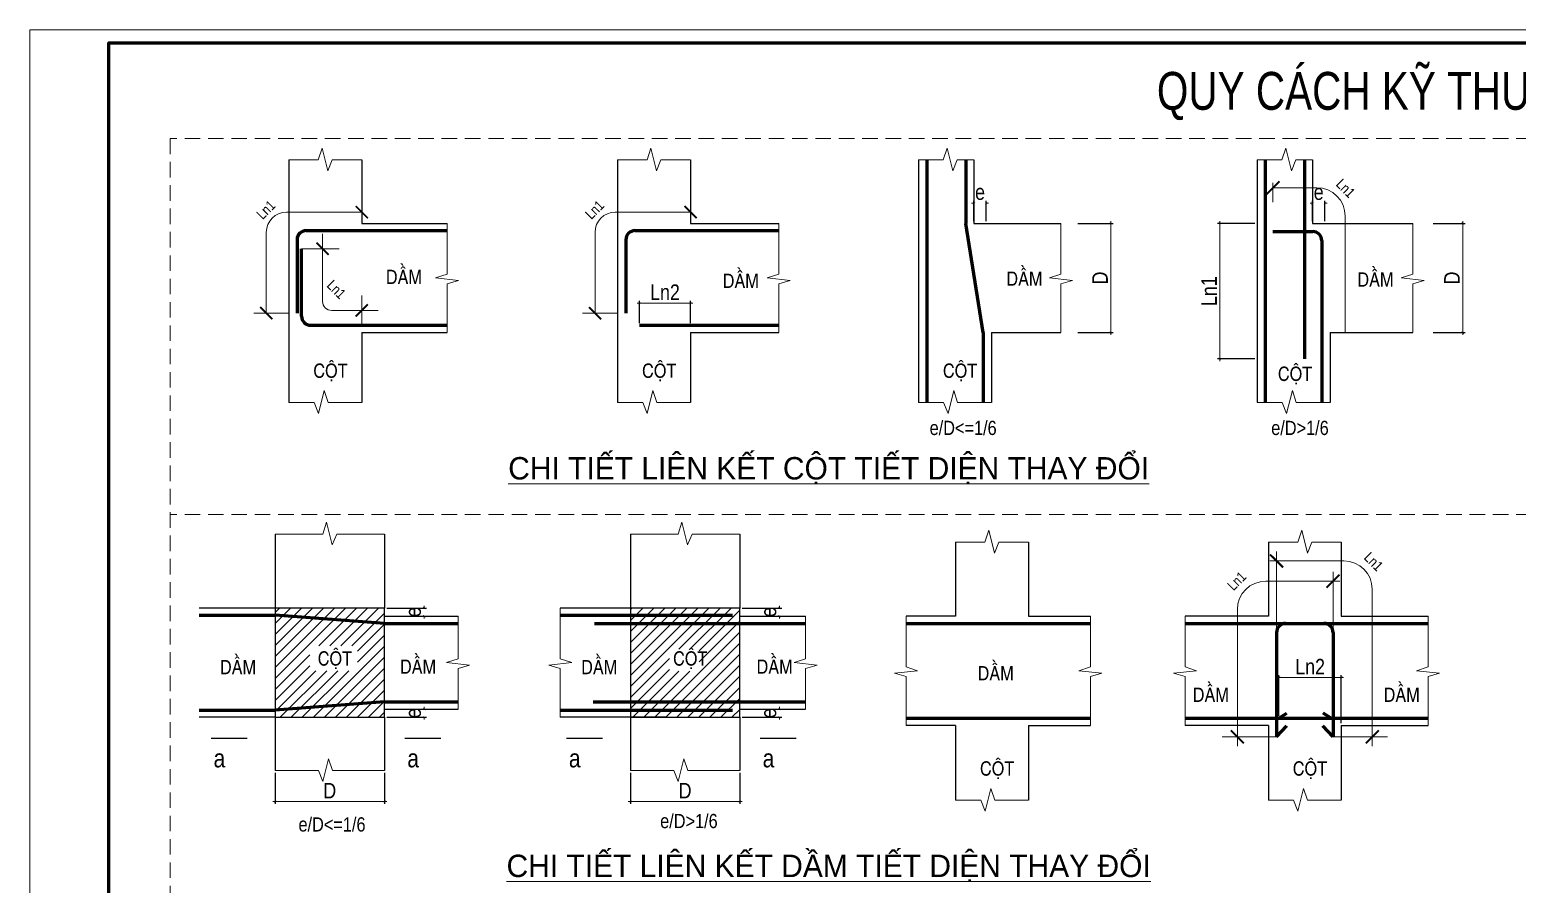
# Model space of a CAD drawing. Header units: millimetres. Extents: x 105214 to 359741, y -482084 to -322745.
# Drawn here: x 235841 to 283597, y -350195 to -322745 of the extents above; entities that cross this region are included whole.
import ezdxf
from ezdxf.enums import TextEntityAlignment as Align

# ---------------------------------------------------------------- set-up
doc = ezdxf.new("R2010")
doc.units = ezdxf.units.MM
doc.header["$LTSCALE"] = 20
doc.header["$MEASUREMENT"] = 0
doc.header["$PDMODE"] = 32
doc.linetypes.add('HIDDEN', pattern=[0.375, 0.25, -0.125])
doc.layers.get('Defpoints').update_dxf_attribs({"color": 1})
for name, color, linetype, lineweight in [('2110 dim 0.13', 149, 'Continuous', 13), ('EG Dim', 8, 'Continuous', 15), ('EG Hatch', 252, 'Continuous', 9), ('EG Net thay', 7, 'Continuous', 25), ('EG Text1', 3, 'Continuous', 20), ('EG Text2', 7, 'Continuous', 18), ('ISO', 153, 'Continuous', 13), ('LC MANH DUT', 35, 'HIDDEN', 5), ('LC Net dam3', 1, 'Continuous', 60), ('LC Net thay', 7, 'Continuous', 25), ('LC Text1', 3, 'Continuous', 20), ('LC Text2', 7, 'Continuous', 25), ('TEXT2', 7, 'Continuous', 18)]:
    doc.layers.add(name, color=color, linetype=linetype, lineweight=lineweight)
doc.layers.add('HACHT', color=8, linetype='Continuous')
doc.layers.add('Khungten_LCDI', color=7, linetype='Continuous')
doc.styles.add('EG 1', font='VHAVANB.TTF')
doc.styles.add('HELVECONDENSE', font='VHELVCN.TTF')
doc.styles.add('Khungten', font='VHAVAN.TTF', dxfattribs={"width": 0.9, "height": 5000})
doc.styles.add('KICH THUOC', font='VHELVCN.TTF')
doc.styles.add('LC 1', font='VHAVANB.TTF')
doc.styles.add('STYLE3', font='VHHELS.TTF')
doc.styles.add('Title', font='VHBLACK.TTF', dxfattribs={"width": 0.8})
doc.dimstyles.new('TV 25', dxfattribs={"dimscale": 0, "dimtxt": 160, "dimasz": 75, "dimexe": 75, "dimexo": 75, "dimgap": 30, "dimtad": 1, "dimdec": 0, "dimlfac": 0.25, "dimzin": 0, "dimdsep": 46, "dimtxsty": 'KICH THUOC', "dimblk": 'ARCHTICK', "dimcen": 0.09, "dimdle": 75, "dimclrd": 256, "dimclre": 256, "dimclrt": 256, "dimadec": 0, "dimazin": 0, "dimtfac": 1, "dimtdec": 0, "dimtix": 1, "dimtofl": 0, "dimtmove": 2, "dimatfit": 3, "dimfxl": 1, "dimtolj": 1, "dimtzin": 0, "dimlwd": -1, "dimarcsym": 0})
pattern_1 = [(45, (-1127768.1, -1110494.32), (-176.776695, 176.776695), [])]

# ---------------------------------------------------------------- blocks, each defined once
blk = doc.blocks.new('_ArchTick')
at = {"color": 0, "linetype": 'ByBlock', "const_width": 0.15}
blk.add_lwpolyline([(-0.5, -0.5), (0.5, 0.5)], dxfattribs=at)
blk = doc.blocks.new('*D92')
at = {"layer": 'Defpoints', "color": 0, "ltscale": 200, "transparency": 16777216}
for p in [(257055, -331528), (255415, -332241), (257055, -332241)]:
    blk.add_point(p, dxfattribs=at)
at = {"layer": 'EG Dim', "ltscale": 200, "transparency": 16777216}
blk.add_line((255340, -331528), (257130, -331528), dxfattribs=at)
at = {"layer": 'EG Dim', "lineweight": -2, "ltscale": 200, "transparency": 16777216}
for p, q in [((255415, -332166), (255415, -331453)), ((257055, -332166), (257055, -331453))]:
    blk.add_line(p, q, dxfattribs=at)
at = {"layer": 'EG Dim', "ltscale": 200, "transparency": 16777216, "xscale": 75, "yscale": 75, "zscale": 75, "rotation": 180}
blk.add_blockref('_ArchTick', (255415, -331528), dxfattribs=at)
at = {"layer": 'EG Dim', "ltscale": 200, "transparency": 16777216, "xscale": 75, "yscale": 75, "zscale": 75}
blk.add_blockref('_ArchTick', (257055, -331528), dxfattribs=at)
at = {"layer": 'EG Dim', "ltscale": 200, "transparency": 16777216, "insert": (256235, -331178), "char_height": 500, "attachment_point": 5, "style": 'KICH THUOC'}
blk.add_mtext('\\A1;Ln2', dxfattribs=at)
blk = doc.blocks.new('*D93')
at = {"layer": 'Defpoints', "color": 0, "ltscale": 200, "transparency": 16777216}
for p in [(269419, -328965), (269419, -332475), (270553, -332475)]:
    blk.add_point(p, dxfattribs=at)
at = {"layer": 'EG Dim', "lineweight": -2, "ltscale": 200, "transparency": 16777216}
for p, q in [((269494, -328965), (270628, -328965)), ((269494, -332475), (270628, -332475))]:
    blk.add_line(p, q, dxfattribs=at)
at = {"layer": 'EG Dim', "ltscale": 200, "transparency": 16777216}
blk.add_line((270553, -328890), (270553, -332550), dxfattribs=at)
at = {"layer": 'EG Dim', "ltscale": 200, "transparency": 16777216, "xscale": 75, "yscale": 75, "zscale": 75}
for p, rotation in [((270553, -328965), 90), ((270553, -332475), 270)]:
    blk.add_blockref('_ArchTick', p, dxfattribs=dict(at, rotation=rotation))
at = {"layer": 'EG Dim', "ltscale": 200, "transparency": 16777216, "insert": (270203, -330720), "char_height": 500, "attachment_point": 5, "rotation": 90, "style": 'KICH THUOC'}
blk.add_mtext('\\A1;D', dxfattribs=at)
blk = doc.blocks.new('*D94')
at = {"layer": 'Defpoints', "color": 0, "ltscale": 200, "transparency": 16777216}
for p in [(266545, -328320), (266155, -328965), (266545, -328965)]:
    blk.add_point(p, dxfattribs=at)
at = {"layer": 'EG Dim', "ltscale": 200, "transparency": 16777216}
for p, q in [((266155, -328320), (266080, -328320)), ((266545, -328320), (266620, -328320))]:
    blk.add_line(p, q, dxfattribs=at)
at = {"layer": 'EG Dim', "lineweight": -2, "ltscale": 200, "transparency": 16777216}
for p, q in [((266155, -328890), (266155, -328245)), ((266545, -328890), (266545, -328245))]:
    blk.add_line(p, q, dxfattribs=at)
at = {"layer": 'EG Dim', "ltscale": 200, "transparency": 16777216, "xscale": 75, "yscale": 75, "zscale": 75}
blk.add_blockref('_ArchTick', (266155, -328320), dxfattribs=at)
at = {"layer": 'EG Dim', "ltscale": 200, "transparency": 16777216, "xscale": 75, "yscale": 75, "zscale": 75, "rotation": 180}
blk.add_blockref('_ArchTick', (266545, -328320), dxfattribs=at)
at = {"layer": 'EG Dim', "ltscale": 200, "transparency": 16777216, "insert": (266350, -327964), "char_height": 500, "attachment_point": 5, "style": 'KICH THUOC'}
blk.add_mtext('\\A1;e', dxfattribs=at)
blk = doc.blocks.new('*D95')
at = {"layer": 'Defpoints', "color": 0, "ltscale": 200, "transparency": 16777216}
for p in [(280820, -328965), (280820, -332475), (281849, -332475)]:
    blk.add_point(p, dxfattribs=at)
at = {"layer": 'EG Dim', "lineweight": -2, "ltscale": 200, "transparency": 16777216}
for p, q in [((280895, -328965), (281924, -328965)), ((280895, -332475), (281924, -332475))]:
    blk.add_line(p, q, dxfattribs=at)
at = {"layer": 'EG Dim', "ltscale": 200, "transparency": 16777216}
blk.add_line((281849, -328890), (281849, -332550), dxfattribs=at)
at = {"layer": 'EG Dim', "ltscale": 200, "transparency": 16777216, "xscale": 75, "yscale": 75, "zscale": 75}
for p, rotation in [((281849, -328965), 90), ((281849, -332475), 270)]:
    blk.add_blockref('_ArchTick', p, dxfattribs=dict(at, rotation=rotation))
at = {"layer": 'EG Dim', "ltscale": 200, "transparency": 16777216, "insert": (281499, -330720), "char_height": 500, "attachment_point": 5, "rotation": 90, "style": 'KICH THUOC'}
blk.add_mtext('\\A1;D', dxfattribs=at)
blk = doc.blocks.new('*D96')
at = {"layer": 'Defpoints', "color": 0, "ltscale": 200, "transparency": 16777216}
for p in [(277417, -328320), (277027, -328965), (277417, -328965)]:
    blk.add_point(p, dxfattribs=at)
at = {"layer": 'EG Dim', "ltscale": 200, "transparency": 16777216}
for p, q in [((277027, -328320), (276952, -328320)), ((277417, -328320), (277492, -328320))]:
    blk.add_line(p, q, dxfattribs=at)
at = {"layer": 'EG Dim', "lineweight": -2, "ltscale": 200, "transparency": 16777216}
for p, q in [((277027, -328890), (277027, -328245)), ((277417, -328890), (277417, -328245))]:
    blk.add_line(p, q, dxfattribs=at)
at = {"layer": 'EG Dim', "ltscale": 200, "transparency": 16777216, "xscale": 75, "yscale": 75, "zscale": 75}
blk.add_blockref('_ArchTick', (277027, -328320), dxfattribs=at)
at = {"layer": 'EG Dim', "ltscale": 200, "transparency": 16777216, "xscale": 75, "yscale": 75, "zscale": 75, "rotation": 180}
blk.add_blockref('_ArchTick', (277417, -328320), dxfattribs=at)
at = {"layer": 'EG Dim', "ltscale": 200, "transparency": 16777216, "insert": (277222, -327964), "char_height": 500, "attachment_point": 5, "style": 'KICH THUOC'}
blk.add_mtext('\\A1;e', dxfattribs=at)
blk = doc.blocks.new('*D97')
at = {"layer": 'Defpoints', "color": 0, "ltscale": 200, "transparency": 16777216}
for p in [(275246, -328965), (274053, -333322), (275246, -333322)]:
    blk.add_point(p, dxfattribs=at)
at = {"layer": 'EG Dim', "lineweight": -2, "ltscale": 200, "transparency": 16777216}
for p, q in [((275171, -328965), (273978, -328965)), ((275171, -333322), (273978, -333322))]:
    blk.add_line(p, q, dxfattribs=at)
at = {"layer": 'EG Dim', "ltscale": 200, "transparency": 16777216}
blk.add_line((274053, -328890), (274053, -333397), dxfattribs=at)
at = {"layer": 'EG Dim', "ltscale": 200, "transparency": 16777216, "xscale": 75, "yscale": 75, "zscale": 75}
for p, rotation in [((274053, -328965), 90), ((274053, -333322), 270)]:
    blk.add_blockref('_ArchTick', p, dxfattribs=dict(at, rotation=rotation))
at = {"layer": 'EG Dim', "ltscale": 200, "transparency": 16777216, "insert": (273703, -331143), "char_height": 500, "attachment_point": 5, "rotation": 90, "style": 'KICH THUOC'}
blk.add_mtext('\\A1;Ln1', dxfattribs=at)
blk = doc.blocks.new('*D116')
at = {"layer": 'Defpoints', "color": 0, "ltscale": 200, "transparency": 16777216}
for p in [(243718, -346542), (247228, -346542), (247228, -347538)]:
    blk.add_point(p, dxfattribs=at)
at = {"layer": 'EG Dim', "lineweight": -2, "ltscale": 200, "transparency": 16777216}
for p, q in [((243718, -346617), (243718, -347613)), ((247228, -346617), (247228, -347613))]:
    blk.add_line(p, q, dxfattribs=at)
at = {"layer": 'EG Dim', "ltscale": 200, "transparency": 16777216}
blk.add_line((243643, -347538), (247303, -347538), dxfattribs=at)
at = {"layer": 'EG Dim', "ltscale": 200, "transparency": 16777216, "xscale": 75, "yscale": 75, "zscale": 75, "rotation": 180}
blk.add_blockref('_ArchTick', (243718, -347538), dxfattribs=at)
at = {"layer": 'EG Dim', "ltscale": 200, "transparency": 16777216, "xscale": 75, "yscale": 75, "zscale": 75}
blk.add_blockref('_ArchTick', (247228, -347538), dxfattribs=at)
at = {"layer": 'EG Dim', "ltscale": 200, "transparency": 16777216, "insert": (245473, -347188), "char_height": 500, "attachment_point": 5, "style": 'KICH THUOC'}
blk.add_mtext('\\A1;D', dxfattribs=at)
blk = doc.blocks.new('*D117')
at = {"layer": 'Defpoints', "color": 0, "ltscale": 200, "transparency": 16777216}
for p in [(247908, -344572), (248507, -344572), (247228, -344832)]:
    blk.add_point(p, dxfattribs=at)
at = {"layer": 'EG Dim', "lineweight": -2, "ltscale": 200, "transparency": 16777216}
for p, q in [((247983, -344572), (248582, -344572)), ((247303, -344832), (248582, -344832))]:
    blk.add_line(p, q, dxfattribs=at)
at = {"layer": 'EG Dim', "ltscale": 200, "transparency": 16777216}
for p, q in [((248507, -344572), (248507, -344497)), ((248507, -344832), (248507, -344907))]:
    blk.add_line(p, q, dxfattribs=at)
at = {"layer": 'EG Dim', "ltscale": 200, "transparency": 16777216, "xscale": 75, "yscale": 75, "zscale": 75}
for p, rotation in [((248507, -344572), 270), ((248507, -344832), 90)]:
    blk.add_blockref('_ArchTick', p, dxfattribs=dict(at, rotation=rotation))
at = {"layer": 'EG Dim', "ltscale": 200, "transparency": 16777216, "insert": (248151, -344702), "char_height": 500, "attachment_point": 5, "rotation": 90, "style": 'KICH THUOC'}
blk.add_mtext('\\A1;e', dxfattribs=at)
blk = doc.blocks.new('*D118')
at = {"layer": 'Defpoints', "color": 0, "ltscale": 200, "transparency": 16777216}
for p in [(247228, -341322), (247228, -341582), (248507, -341582)]:
    blk.add_point(p, dxfattribs=at)
at = {"layer": 'EG Dim', "lineweight": -2, "ltscale": 200, "transparency": 16777216}
for p, q in [((247303, -341322), (248582, -341322)), ((247303, -341582), (248582, -341582))]:
    blk.add_line(p, q, dxfattribs=at)
at = {"layer": 'EG Dim', "ltscale": 200, "transparency": 16777216}
for p, q in [((248507, -341322), (248507, -341247)), ((248507, -341582), (248507, -341657))]:
    blk.add_line(p, q, dxfattribs=at)
at = {"layer": 'EG Dim', "ltscale": 200, "transparency": 16777216, "xscale": 75, "yscale": 75, "zscale": 75}
for p, rotation in [((248507, -341322), 270), ((248507, -341582), 90)]:
    blk.add_blockref('_ArchTick', p, dxfattribs=dict(at, rotation=rotation))
at = {"layer": 'EG Dim', "ltscale": 200, "transparency": 16777216, "insert": (248151, -341452), "char_height": 500, "attachment_point": 5, "rotation": 90, "style": 'KICH THUOC'}
blk.add_mtext('\\A1;e', dxfattribs=at)
blk = doc.blocks.new('*D119')
at = {"layer": 'Defpoints', "color": 0, "ltscale": 200, "transparency": 16777216}
for p in [(255126, -346542), (258636, -346542), (258636, -347538)]:
    blk.add_point(p, dxfattribs=at)
at = {"layer": 'EG Dim', "lineweight": -2, "ltscale": 200, "transparency": 16777216}
for p, q in [((255126, -346617), (255126, -347613)), ((258636, -346617), (258636, -347613))]:
    blk.add_line(p, q, dxfattribs=at)
at = {"layer": 'EG Dim', "ltscale": 200, "transparency": 16777216}
blk.add_line((255051, -347538), (258711, -347538), dxfattribs=at)
at = {"layer": 'EG Dim', "ltscale": 200, "transparency": 16777216, "xscale": 75, "yscale": 75, "zscale": 75, "rotation": 180}
blk.add_blockref('_ArchTick', (255126, -347538), dxfattribs=at)
at = {"layer": 'EG Dim', "ltscale": 200, "transparency": 16777216, "xscale": 75, "yscale": 75, "zscale": 75}
blk.add_blockref('_ArchTick', (258636, -347538), dxfattribs=at)
at = {"layer": 'EG Dim', "ltscale": 200, "transparency": 16777216, "insert": (256881, -347188), "char_height": 500, "attachment_point": 5, "style": 'KICH THUOC'}
blk.add_mtext('\\A1;D', dxfattribs=at)
blk = doc.blocks.new('*D120')
at = {"layer": 'Defpoints', "color": 0, "ltscale": 200, "transparency": 16777216}
for p in [(259316, -344572), (259915, -344572), (258636, -344832)]:
    blk.add_point(p, dxfattribs=at)
at = {"layer": 'EG Dim', "lineweight": -2, "ltscale": 200, "transparency": 16777216}
for p, q in [((259391, -344572), (259990, -344572)), ((258711, -344832), (259990, -344832))]:
    blk.add_line(p, q, dxfattribs=at)
at = {"layer": 'EG Dim', "ltscale": 200, "transparency": 16777216}
for p, q in [((259915, -344572), (259915, -344497)), ((259915, -344832), (259915, -344907))]:
    blk.add_line(p, q, dxfattribs=at)
at = {"layer": 'EG Dim', "ltscale": 200, "transparency": 16777216, "xscale": 75, "yscale": 75, "zscale": 75}
for p, rotation in [((259915, -344572), 270), ((259915, -344832), 90)]:
    blk.add_blockref('_ArchTick', p, dxfattribs=dict(at, rotation=rotation))
at = {"layer": 'EG Dim', "ltscale": 200, "transparency": 16777216, "insert": (259560, -344702), "char_height": 500, "attachment_point": 5, "rotation": 90, "style": 'KICH THUOC'}
blk.add_mtext('\\A1;e', dxfattribs=at)
blk = doc.blocks.new('*D121')
at = {"layer": 'Defpoints', "color": 0, "ltscale": 200, "transparency": 16777216}
for p in [(258636, -341322), (259316, -341582), (259915, -341582)]:
    blk.add_point(p, dxfattribs=at)
at = {"layer": 'EG Dim', "lineweight": -2, "ltscale": 200, "transparency": 16777216}
for p, q in [((258711, -341322), (259990, -341322)), ((259391, -341582), (259990, -341582))]:
    blk.add_line(p, q, dxfattribs=at)
at = {"layer": 'EG Dim', "ltscale": 200, "transparency": 16777216}
for p, q in [((259915, -341322), (259915, -341247)), ((259915, -341582), (259915, -341657))]:
    blk.add_line(p, q, dxfattribs=at)
at = {"layer": 'EG Dim', "ltscale": 200, "transparency": 16777216, "xscale": 75, "yscale": 75, "zscale": 75}
for p, rotation in [((259915, -341322), 270), ((259915, -341582), 90)]:
    blk.add_blockref('_ArchTick', p, dxfattribs=dict(at, rotation=rotation))
at = {"layer": 'EG Dim', "ltscale": 200, "transparency": 16777216, "insert": (259560, -341452), "char_height": 500, "attachment_point": 5, "rotation": 90, "style": 'KICH THUOC'}
blk.add_mtext('\\A1;e', dxfattribs=at)
blk = doc.blocks.new('*D53')
at = {"layer": 'Defpoints', "color": 0, "ltscale": 200, "transparency": 16777216}
for p in [(277947, -343555), (275945, -344858), (277947, -345092)]:
    blk.add_point(p, dxfattribs=at)
at = {"layer": 'EG Dim', "ltscale": 200, "transparency": 16777216}
blk.add_line((275870, -343555), (278022, -343555), dxfattribs=at)
at = {"layer": 'EG Dim', "lineweight": -2, "ltscale": 200, "transparency": 16777216}
for p, q in [((275945, -344783), (275945, -343480)), ((277947, -345017), (277947, -343480))]:
    blk.add_line(p, q, dxfattribs=at)
at = {"layer": 'EG Dim', "ltscale": 200, "transparency": 16777216, "xscale": 75, "yscale": 75, "zscale": 75, "rotation": 180}
blk.add_blockref('_ArchTick', (275945, -343555), dxfattribs=at)
at = {"layer": 'EG Dim', "ltscale": 200, "transparency": 16777216, "xscale": 75, "yscale": 75, "zscale": 75}
blk.add_blockref('_ArchTick', (277947, -343555), dxfattribs=at)
at = {"layer": 'EG Dim', "ltscale": 200, "transparency": 16777216, "insert": (276946, -343205), "char_height": 500, "attachment_point": 5, "style": 'KICH THUOC'}
blk.add_mtext('\\A1;Ln2', dxfattribs=at)
blk = doc.blocks.new('TIEUDE2')
at = {"layer": 'LC Text2', "color": 7, "style": 'LC 1'}
blk.add_attdef('%%UTIªU§Ò', text='', height=3.5, dxfattribs=at).set_placement((0, 0), align=Align.BOTTOM_CENTER)
blk.add_attdef('TL', text='', height=2.2, dxfattribs=at).set_placement((0, -1.8), align=Align.TOP_CENTER)
blk = doc.blocks.new('lcdi fix')
at = {"layer": 'Defpoints', "lineweight": 0}
blk.add_lwpolyline([(-1200, -14850), (-1200, 14850), (40800, 14850), (40800, -14850)], close=True, dxfattribs=at)
at = {"layer": 'Khungten_LCDI', "color": 5, "lineweight": 60}
blk.add_lwpolyline([(0, -14650), (0, 14650), (40600, 14650), (40600, -14650)], close=True, dxfattribs=at)
at = {"color": 7, "style": 'Khungten', "width": 0.8}
for tag, p in [('REVISION', (39499, -10746)), ('NGAYHT', (39546, -11609))]:
    blk.add_attdef(tag, text='', height=200, dxfattribs=at).set_placement(p, align=Align.CENTER)
at = {"layer": 'LC Text1', "style": 'Title', "width": 1.485915}
for tag, p, p2 in [('TENBANVE1', (36913, -8886), (40339, -8886)), ('TENBANVE2', (36913, -9562), (40339, -9562))]:
    blk.add_attdef(tag, text='', height=250, dxfattribs=at).set_placement(p, p2, align=Align.FIT)
at = {"layer": 'LC Text1', "style": 'Title', "width": 0.7}
blk.add_attdef('SOBANVE', text='', height=250, dxfattribs=at).set_placement((39562, -13896), align=Align.CENTER)

msp = doc.modelspace()

# ---------------------------------------------------------------- hatches: boundary and pattern name
at = {"layer": 'EG Hatch', "ltscale": 2}
h = msp.add_hatch(dxfattribs=at)
h.set_pattern_fill('ANSI31', color=256, scale=2000, style=0)
h.set_pattern_definition(pattern_1)
h.paths.add_polyline_path([(247227.9, -344337.9), (247227.9, -341815.9), (243717.9, -341555.9), (243717.9, -344597.9)], flags=17)
h.paths.add_polyline_path([(243717.9, -341555.9), (243717.9, -344831.9), (247227.9, -344831.9), (247227.9, -341815.9)])
h.paths.add_polyline_path([(243717.9, -344597.9), (247227.9, -344337.9), (247227.9, -341321.9), (243717.9, -341321.9)])
edge = h.paths.add_edge_path(flags=16)
edge.add_line((244828.9, -342762.5), (244828.9, -343337.3))
edge.add_line((244828.9, -343337.3), (246360.5, -343337.3))
edge.add_line((246360.5, -343337.3), (246360.5, -342532.2))
edge.add_line((246360.5, -342532.2), (244828.9, -342532.2))
h = msp.add_hatch(dxfattribs=at)
h.set_pattern_fill('ANSI31', color=256, scale=2000, style=0)
h.set_pattern_definition(pattern_1)
h.paths.add_polyline_path([(255126.2, -341321.9), (255126.2, -341555.9), (258636.2, -341815.9), (258636.2, -341321.9)])
h.paths.add_polyline_path([(255126.2, -341555.9), (255126.2, -344597.9), (258636.2, -344337.9), (258636.2, -341815.9)])
h.paths.add_polyline_path([(255126.2, -344597.9), (255126.2, -344831.9), (258636.2, -344831.9), (258636.2, -344337.9)])
h.paths.add_polyline_path([(256378.1, -343352.3), (257333.6, -343352.3), (257333.6, -342646.4), (256378.1, -342646.4)], flags=16)

# ---------------------------------------------------------------- linework, layer by layer
at = {"layer": 'EG Net thay'}
for p, q in [((244160.9, -326927.2, 0), (244160.9, -328964.5, 0)), ((246500.9, -326928.6, 0), (246500.9, -328964.5, 0)), ((254715.3, -326927.2, 0), (254715.3, -328964.5, 0)), ((257055.3, -326928.6, 0), (257055.3, -328964.5, 0)), ((264373.9, -326927.2, 0), (264373.9, -328964.5, 0)), ((266155.1, -326928.6, 0), (266155.1, -328964.5, 0)), ((275245.8, -326927.2, 0), (275245.8, -328964.5, 0)), ((277027, -326928.6, 0), (277027, -328964.5, 0)), ((244160.9, -328964.5, 0), (244160.9, -334718.5, 0)), ((246500.9, -328964.5, 0), (249238.9, -328964.5, 0)), ((254715.3, -328964.5, 0), (254715.3, -334718.5, 0)), ((257055.3, -328964.5, 0), (259884.9, -328964.5, 0)), ((264373.9, -328964.5, 0), (264373.9, -334718.5, 0)), ((266155.1, -328964.5, 0), (268945.5, -328964.5, 0)), ((275245.8, -328964.5, 0), (275245.8, -334718.5, 0)), ((277027, -328964.5, 0), (280242.1, -328964.5, 0)), ((246500.9, -332474.5, 0), (249238.9, -332474.5, 0)), ((246500.9, -332474.5, 0), (246500.9, -334717.2, 0)), ((257055.3, -332474.5, 0), (259884.9, -332474.5, 0)), ((257055.3, -332474.5, 0), (257055.3, -334717.2, 0)), ((266713.9, -332474.5, 0), (268945.5, -332474.5, 0)), ((266713.9, -332474.5, 0), (266713.9, -334717.2, 0)), ((277585.8, -332474.5, 0), (280242.1, -332474.5, 0)), ((277585.8, -332474.5, 0), (277585.8, -334717.2, 0)), ((243717.9, -338945.1, 0), (243717.9, -341321.9, 0)), ((247227.9, -338946.4, 0), (247227.9, -341321.9, 0)), ((255126.2, -338945.1, 0), (255126.2, -341321.9, 0)), ((258636.2, -338946.4, 0), (258636.2, -341321.9, 0)), ((265563.7, -339205.1, 0), (265563.7, -341581.9, 0)), ((267903.7, -339206.4, 0), (267903.7, -341581.9, 0)), ((275606.7, -339205.1, 0), (275606.7, -341581.9, 0)), ((277946.7, -339206.4, 0), (277946.7, -341581.9, 0)), ((243717.9, -341321.9, 0), (241277, -341321.9, 0)), ((256285.6, -341321.9, 0), (252871.4, -341321.9, 0)), ((247227.9, -341581.9, 0), (249594, -341581.9, 0)), ((258636.2, -341581.9, 0), (260748.1, -341581.9, 0)), ((265563.7, -341581.9, 0), (263975.4, -341581.9, 0)), ((267903.7, -341581.9, 0), (269894.9, -341581.9, 0)), ((275606.7, -341581.9, 0), (272934.4, -341581.9, 0)), ((277946.7, -341581.9, 0), (280733.7, -341581.9, 0)), ((247227.9, -344571.9, 0), (249594, -344571.9, 0)), ((258636.2, -344571.9, 0), (260748.1, -344571.9, 0)), ((243717.9, -344831.9, 0), (241277, -344831.9, 0)), ((243717.9, -344831.9, 0), (243717.9, -346543.6, 0)), ((247227.9, -344831.9, 0), (247227.9, -346542.2, 0)), ((256285.6, -344831.9, 0), (252871.4, -344831.9, 0)), ((255126.2, -344831.9, 0), (255126.2, -346543.6, 0)), ((258636.2, -344831.9, 0), (258636.2, -346542.2, 0)), ((265563.7, -345091.9, 0), (263975.4, -345091.9, 0)), ((265563.7, -345091.9, 0), (265563.7, -347496.1, 0)), ((267903.7, -345091.9, 0), (269894.9, -345091.9, 0)), ((267903.7, -345091.9, 0), (267903.7, -347494.7, 0)), ((275606.7, -345091.9, 0), (272934.4, -345091.9, 0)), ((275606.7, -345091.9, 0), (275606.7, -347496.1, 0)), ((277946.7, -345091.9, 0), (280733.7, -345091.9, 0)), ((277946.7, -345091.9, 0), (277946.7, -347494.7, 0))]:
    msp.add_line(p, q, dxfattribs=at)
at = {"layer": 'EG Net thay', "elevation": 0}
for points in [[(243717.9, -344831.9), (247227.9, -344831.9), (247227.9, -341321.9), (243717.9, -341321.9)], [(255126.2, -344831.9), (258636.2, -344831.9), (258636.2, -341321.9), (255126.2, -341321.9)]]:
    msp.add_lwpolyline(points, close=True, dxfattribs=at)
at = {"layer": 'HACHT'}
for p, q in [((242819.1, -345511.7, 0), (241668.1, -345511.7, 0)), ((242819.1, -345511.7, 0), (241668.1, -345511.7, 0)), ((249038.9, -345511.7, 0), (247888, -345511.7, 0)), ((249038.9, -345511.7, 0), (247888, -345511.7, 0)), ((254227.3, -345511.7, 0), (253076.4, -345511.7, 0)), ((254227.3, -345511.7, 0), (253076.4, -345511.7, 0)), ((260447.2, -345511.7, 0), (259296.2, -345511.7, 0)), ((260447.2, -345511.7, 0), (259296.2, -345511.7, 0))]:
    msp.add_line(p, q, dxfattribs=at)
at = {"layer": 'HACHT', "elevation": 0}
for points in [[(242257, -345511.7, 0, 748.8, 0), (242257, -345691, 0, 0, 0), (242257, -346630.6, 0, 0, 0)], [(248476.8, -345511.7, 0, 748.8, 0), (248476.8, -345691, 0, 0, 0), (248476.8, -346630.6, 0, 0, 0)], [(253665.2, -345511.7, 0, 748.8, 0), (253665.2, -345691, 0, 0, 0), (253665.2, -346630.6, 0, 0, 0)], [(259885.1, -345511.7, 0, 748.8, 0), (259885.1, -345691, 0, 0, 0), (259885.1, -346630.6, 0, 0, 0)]]:
    msp.add_lwpolyline(points, format="xyseb", dxfattribs=at)
at = {"layer": 'ISO'}
for p, q in [((245104.5, -326927.2, 0), (245230.2, -326546.1, 0)), ((245230.2, -326546.1, 0), (245413, -327278.7, 0)), ((255658.9, -326927.2, 0), (255784.6, -326546.1, 0)), ((255784.6, -326546.1, 0), (255967.4, -327278.7, 0)), ((265169, -326927.2, 0), (265294.6, -326546.1, 0)), ((265294.6, -326546.1, 0), (265477.4, -327278.7, 0)), ((276040.9, -326927.2, 0), (276166.6, -326546.1, 0)), ((276166.6, -326546.1, 0), (276349.4, -327278.7, 0)), ((244160.9, -326927.2, 0), (245104.5, -326927.2, 0)), ((245413, -327278.7, 0), (245552.7, -326928.6, 0)), ((245552.7, -326928.6, 0), (246500.9, -326928.6, 0)), ((254715.3, -326927.2, 0), (255658.9, -326927.2, 0)), ((255967.4, -327278.7, 0), (256107.1, -326928.6, 0)), ((256107.1, -326928.6, 0), (257055.3, -326928.6, 0)), ((264373.9, -326927.2, 0), (265169, -326927.2, 0)), ((265477.4, -327278.7, 0), (265617.1, -326928.6, 0)), ((265617.1, -326928.6, 0), (266155.1, -326928.6, 0)), ((275245.8, -326927.2, 0), (276040.9, -326927.2, 0)), ((276349.4, -327278.7, 0), (276489, -326928.6, 0)), ((276489, -326928.6, 0), (277027, -326928.6, 0)), ((244969.1, -334718.5, 0), (244160.9, -334718.5, 0)), ((245108.8, -335068.6, 0), (244969.1, -334718.5, 0)), ((245291.6, -334336.1, 0), (245108.8, -335068.6, 0)), ((245417.3, -334717.2, 0), (245291.6, -334336.1, 0)), ((246500.9, -334717.2, 0), (245417.3, -334717.2, 0)), ((255523.5, -334718.5, 0), (254715.3, -334718.5, 0)), ((255663.2, -335068.6, 0), (255523.5, -334718.5, 0)), ((255846, -334336.1, 0), (255663.2, -335068.6, 0)), ((255971.7, -334717.2, 0), (255846, -334336.1, 0)), ((257055.3, -334717.2, 0), (255971.7, -334717.2, 0)), ((265182.1, -334718.5, 0), (264373.9, -334718.5, 0)), ((265321.8, -335068.6, 0), (265182.1, -334718.5, 0)), ((265504.6, -334336.1, 0), (265321.8, -335068.6, 0)), ((265630.2, -334717.2, 0), (265504.6, -334336.1, 0)), ((266713.9, -334717.2, 0), (265630.2, -334717.2, 0)), ((276054, -334718.5, 0), (275245.8, -334718.5, 0)), ((276193.7, -335068.6, 0), (276054, -334718.5, 0)), ((276376.5, -334336.1, 0), (276193.7, -335068.6, 0)), ((276502.2, -334717.2, 0), (276376.5, -334336.1, 0)), ((277585.8, -334717.2, 0), (276502.2, -334717.2, 0)), ((245246.5, -338945.1, 0), (245372.2, -338563.9, 0)), ((245372.2, -338563.9, 0), (245555, -339296.5, 0)), ((256654.7, -338945.1, 0), (256780.4, -338563.9, 0)), ((256780.4, -338563.9, 0), (256963.2, -339296.5, 0)), ((243717.9, -338945.1, 0), (245246.5, -338945.1, 0)), ((245555, -339296.5, 0), (245694.7, -338946.4, 0)), ((245694.7, -338946.4, 0), (247227.9, -338946.4, 0)), ((255126.2, -338945.1, 0), (256654.7, -338945.1, 0)), ((256963.2, -339296.5, 0), (257102.9, -338946.4, 0)), ((257102.9, -338946.4, 0), (258636.2, -338946.4, 0)), ((266507.3, -339205.1, 0), (266632.9, -338823.9, 0)), ((266632.9, -338823.9, 0), (266815.8, -339556.5, 0)), ((276550.3, -339205.1, 0), (276675.9, -338823.9, 0)), ((276675.9, -338823.9, 0), (276858.8, -339556.5, 0)), ((265563.7, -339205.1, 0), (266507.3, -339205.1, 0)), ((266815.8, -339556.5, 0), (266955.4, -339206.4, 0)), ((266955.4, -339206.4, 0), (267903.7, -339206.4, 0)), ((275606.7, -339205.1, 0), (276550.3, -339205.1, 0)), ((276858.8, -339556.5, 0), (276998.4, -339206.4, 0)), ((276998.4, -339206.4, 0), (277946.7, -339206.4, 0)), ((245433.6, -346161.1, 0), (245250.8, -346893.7, 0)), ((245559.3, -346542.2, 0), (245433.6, -346161.1, 0)), ((256841.8, -346161.1, 0), (256659, -346893.7, 0)), ((256967.5, -346542.2, 0), (256841.8, -346161.1, 0)), ((245111.1, -346543.6, 0), (243717.9, -346543.6, 0)), ((245250.8, -346893.7, 0), (245111.1, -346543.6, 0)), ((247227.9, -346542.2, 0), (245559.3, -346542.2, 0)), ((256519.3, -346543.6, 0), (255126.2, -346543.6, 0)), ((256659, -346893.7, 0), (256519.3, -346543.6, 0)), ((258636.2, -346542.2, 0), (256967.5, -346542.2, 0)), ((266694.4, -347113.6, 0), (266511.5, -347846.2, 0)), ((266820, -347494.7, 0), (266694.4, -347113.6, 0)), ((276737.4, -347113.6, 0), (276554.5, -347846.2, 0)), ((276863, -347494.7, 0), (276737.4, -347113.6, 0)), ((266371.9, -347496.1, 0), (265563.7, -347496.1, 0)), ((266511.5, -347846.2, 0), (266371.9, -347496.1, 0)), ((267903.7, -347494.7, 0), (266820, -347494.7, 0)), ((276414.9, -347496.1, 0), (275606.7, -347496.1, 0)), ((276554.5, -347846.2, 0), (276414.9, -347496.1, 0)), ((277946.7, -347494.7, 0), (276863, -347494.7, 0))]:
    msp.add_line(p, q, dxfattribs=at)
at = {"layer": 'ISO', "ltscale": 2}
for p, q in [((275755.1, -328288.5, 0), (275755.1, -327667.8, 0)), ((275755.1, -327821, 0), (277164.6, -327821, 0)), ((244084.6, -328603.5, 0), (246500.9, -328603.5, 0)), ((254639, -328603.5, 0), (257055.3, -328603.5, 0)), ((278074.6, -328731, 0), (278074.6, -332474.5, 0)), ((243434.6, -329253.5, 0), (243434.6, -331850.1, 0)), ((245242.8, -331470.5, 0), (245242.8, -329306.7, 0)), ((253989, -329253.5, 0), (253989, -331850.1, 0)), ((245772.6, -329784.2, 0), (244569.1, -329784.2, 0)), ((246500.9, -332181.3, 0), (246500.9, -331281.9, 0)), ((244160.9, -331850.1, 0), (243034.3, -331850.1, 0)), ((245535.3, -331763, 0), (247024.5, -331763, 0)), ((254715.3, -331850.1, 0), (253588.8, -331850.1, 0)), ((275869.5, -341978.4, 0), (275869.5, -339509.3, 0)), ((278031.6, -339808.4, 0), (275652.4, -339808.4, 0)), ((275521.8, -340457.4, 0), (277900.9, -340457.4, 0)), ((277683.9, -341978.4, 0), (277683.9, -340158.4, 0)), ((278941.6, -340718.4, 0), (278941.6, -345762.6, 0)), ((274611.8, -341367.4, 0), (274611.8, -345762.6, 0)), ((275869.5, -345458.3, 0), (274119.1, -345458.3, 0)), ((277683.9, -345458.3, 0), (279434.3, -345458.3, 0))]:
    msp.add_line(p, q, dxfattribs=at)
at = {"layer": 'ISO', "elevation": 0}
for points in [[(249238.9, -328964.5), (249238.9, -330592.6), (248870.5, -330717.5), (249607.4, -330798.7), (249238.9, -330908.1), (249238.9, -332474.5)], [(259884.9, -328964.5), (259884.9, -330592.6), (259516.4, -330717.5), (260253.4, -330798.7), (259884.9, -330908.1), (259884.9, -332474.5)], [(268945.5, -328964.5), (268945.5, -330592.6), (268577, -330717.5), (269314, -330798.7), (268945.5, -330908.1), (268945.5, -332474.5)], [(280242.1, -328964.5), (280242.1, -330592.6), (279873.7, -330717.5), (280610.6, -330798.7), (280242.1, -330908.1), (280242.1, -332474.5)], [(252871.4, -341321.9), (252871.4, -342950), (253239.9, -343074.8), (252502.9, -343156.1), (252871.4, -343265.5), (252871.4, -344831.9)], [(249594, -341581.9), (249594, -342950), (249225.5, -343074.8), (249962.5, -343156.1), (249594, -343265.5), (249594, -344571.9)], [(260748.1, -341581.9), (260748.1, -342950), (260379.6, -343074.8), (261116.6, -343156.1), (260748.1, -343265.5), (260748.1, -344571.9)], [(263975.4, -341581.9), (263975.4, -343210), (264343.9, -343334.8), (263606.9, -343416.1), (263975.4, -343525.5), (263975.4, -345091.9)], [(269894.9, -341581.9), (269894.9, -343210), (269526.4, -343334.8), (270263.4, -343416.1), (269894.9, -343525.5), (269894.9, -345091.9)], [(272934.4, -341581.9), (272934.4, -343210), (273302.9, -343334.8), (272565.9, -343416.1), (272934.4, -343525.5), (272934.4, -345091.9)], [(280733.7, -341581.9), (280733.7, -343210), (280365.2, -343334.8), (281102.2, -343416.1), (280733.7, -343525.5), (280733.7, -345091.9)]]:
    msp.add_lwpolyline(points, dxfattribs=at)
at = {"layer": 'ISO', "ltscale": 2}
for centre, radius, start, end in [((277164.6, -328731, 0), 910, 0, 90), ((244084.6, -329253.5, 0), 650, 90, 180), ((254639, -329253.5, 0), 650, 90, 180), ((245535.3, -331470.5, 0), 292.5, 180, 270), ((278031.6, -340718.4, 0), 910, 0, 90), ((275521.8, -341367.4, 0), 910, 90, 180)]:
    msp.add_arc(centre, radius, start, end, dxfattribs=at)
at = {"layer": 'LC MANH DUT', "lineweight": 0, "ltscale": 100}
for p, q in [((285564.4, -326242.4), (240344.4, -326242.4)), ((285564.4, -338313.3), (240344.4, -338313.3))]:
    msp.add_line(p, q, dxfattribs=at)
msp.add_lwpolyline([(240344.4, -326242.4), (240344.4, -356718.4)], dxfattribs=at)
at = {"layer": 'LC Net dam3'}
for p, q in [((264636.7, -326927.2, 0), (264636.7, -334718.5, 0)), ((265892.3, -326928.6, 0), (265892.3, -328964.5, 0)), ((275508.6, -326927.2, 0), (275508.6, -334718.5, 0)), ((276764.2, -326928.6, 0), (276764.2, -333321.9, 0)), ((266451.1, -332474.5, 0), (265892.3, -328964.5, 0)), ((244423.7, -329491, 0), (244423.7, -331850.1, 0)), ((244716.2, -329198.5, 0), (249238.9, -329198.5, 0)), ((254978.1, -329491, 0), (254978.1, -331850.1, 0)), ((255270.6, -329198.5, 0), (259884.9, -329198.5, 0)), ((275755.1, -329227.3, 0), (277030.6, -329227.3, 0)), ((244568.4, -331948, 0), (244568.4, -329784.2, 0)), ((277323.1, -329519.8, 0), (277323.1, -334717.2, 0)), ((244860.9, -332240.5, 0), (249238.9, -332240.5, 0)), ((255415.3, -332240.5, 0), (259884.9, -332240.5, 0)), ((266451.1, -332474.5, 0), (266451.1, -334717.2, 0)), ((241277, -341555.9, 0), (243717.9, -341555.9, 0)), ((247227.9, -341815.9, 0), (243717.9, -341555.9, 0)), ((247227.9, -341815.9, 0), (249594, -341815.9, 0)), ((252871.4, -341555.9, 0), (258402.2, -341555.9, 0)), ((253976.9, -341815.9, 0), (260748.1, -341815.9, 0)), ((263975.4, -341815.9, 0), (269894.9, -341815.9, 0)), ((272934.4, -341815.9, 0), (280733.7, -341815.9, 0)), ((275869.5, -342108.4, 0), (275869.5, -345458.3, 0)), ((277683.9, -342108.4, 0), (277683.9, -345458.3, 0)), ((241277, -344597.9, 0), (243717.9, -344597.9, 0)), ((247227.9, -344337.9, 0), (243717.9, -344597.9, 0)), ((247227.9, -344337.9, 0), (249594, -344337.9, 0)), ((252871.4, -344597.9, 0), (258402.2, -344597.9, 0)), ((253927.8, -344337.9, 0), (260748.1, -344337.9, 0)), ((275945, -344857.9, 0), (276195.9, -344701.2, 0)), ((277618.4, -344857.9, 0), (277367.5, -344701.2, 0)), ((263975.4, -344857.9, 0), (269894.9, -344857.9, 0)), ((272934.4, -344857.9, 0), (280733.7, -344857.9, 0)), ((275869.5, -345458.3, 0), (276200.6, -345107, 0)), ((277683.9, -345458.3, 0), (277352.8, -345107, 0))]:
    msp.add_line(p, q, dxfattribs=at)
for centre, start, end in [((244716.2, -329491, 0), 90, 180), ((255270.6, -329491, 0), 90, 180), ((277030.6, -329519.8, 0), 0, 90), ((244860.9, -331948, 0), 180, 270), ((276162, -342108.4, 0), 90, 180), ((277391.4, -342108.4, 0), 0, 90)]:
    msp.add_arc(centre, 292.5, start, end, dxfattribs=at)

# ---------------------------------------------------------------- block references
at = {"layer": '2110 dim 0.13', "ltscale": 2}
for p, xscale, yscale, zscale, rotation in [((275755.1, -327821, 0), 416, 416, 416, 180.0000000013307), ((246500.9, -328603.5, 0), 390, 390, 390, 90), ((257055.3, -328603.5, 0), 390, 390, 390, 90), ((245242.8, -329784.2, 0), 390, 390, 390, 90), ((243434.6, -331850.1, 0), 390, 390, 390, 90), ((253989, -331850.1, 0), 390, 390, 390, 90), ((274611.8, -345458.3, 0), 416, 416, 416, 270), ((278941.6, -345458.3, 0), -416, 416, 416, 90)]:
    msp.add_blockref('_ArchTick', p, dxfattribs=dict(at, xscale=xscale, yscale=yscale, zscale=zscale, rotation=rotation))
for p, xscale, yscale, zscale in [((246500.9, -331763, 0), 390, 390, 390), ((275869.5, -339808.4, 0), -416, 416, 416), ((277683.9, -340457.4, 0), 416, 416, 416)]:
    msp.add_blockref('_ArchTick', p, dxfattribs=dict(at, xscale=xscale, yscale=yscale, zscale=zscale))
at = {"layer": 'EG Text2'}
ref = msp.add_blockref('TIEUDE2', (261489.5, -337407.6, 0), dxfattribs=dict(at, xscale=211.8034286395996, yscale=211.8034286395996, zscale=211.8034286395996))
ref.add_attrib('%%UTIªU§Ò', '%%uchi tiÕt liªn kÕt cét tiÕt diÖn thay ®æi', dxfattribs={"layer": 'TEXT2', "color": 7, "height": 719.316, "style": 'EG 1'}).set_placement((261489.5, -337407.6, 0), align=Align.BOTTOM_CENTER)
ref = msp.add_blockref('TIEUDE2', (261489.5, -350179.7, 0), dxfattribs=dict(at, xscale=211.8034286395996, yscale=211.8034286395996, zscale=211.8034286395996))
ref.add_attrib('%%UTIªU§Ò', '%%uchi tiÕt liªn kÕt dÇm tiÕt diÖn thay ®æi', dxfattribs={"layer": 'TEXT2', "color": 7, "height": 719.316, "style": 'EG 1'}).set_placement((261489.5, -350179.7, 0), align=Align.BOTTOM_CENTER)
at = {"layer": 'LC Net thay', "xscale": 2.118034286392266, "yscale": 2.118034286392266, "zscale": 2.118034286392266}
msp.add_blockref('lcdi fix', (238382.4, -354198.2), dxfattribs=at)

# ---------------------------------------------------------------- texts
at = {"layer": 'EG Text1', "style": 'STYLE3', "width": 0.8}
msp.add_text('quy c¸ch kü thuËt', height=1215, dxfattribs=at).set_placement((278852.4, -325316.8), align=Align.CENTER)
at = {"layer": 'EG Text1', "color": 3, "style": 'HELVECONDENSE'}
for rotation, p in [(315, (278653.1, -339724.9, 0)), (45, (274487, -340786.4, 0))]:
    msp.add_text('Ln1', height=325, rotation=rotation, dxfattribs=at).set_placement(p)
at = {"layer": 'EG Text1', "style": 'HELVECONDENSE'}
for p in [(241743.1, -346440.4, 0), (247963, -346440.4, 0), (253151.4, -346440.4, 0), (259371.3, -346440.4, 0)]:
    msp.add_text('a', height=585, dxfattribs=at).set_placement(p)
at = {"layer": 'EG Text1', "color": 3, "ltscale": 2, "char_height": 325, "attachment_point": 5, "style": 'HELVECONDENSE'}
for insert, rotation in [((278089.3, -327836.9, 0), 315), ((243420.9, -328528.4, 0), 45), ((253975.4, -328528.4, 0), 45), ((245688.4, -331085.5, 0), 315)]:
    msp.add_mtext('\\A1;Ln1', dxfattribs=dict(at, insert=insert, rotation=rotation))
at = {"layer": 'EG Text2', "color": 7, "lineweight": 0, "style": 'HELVECONDENSE'}
for s, p in [('DAÀM', (247274.8, -330914.2, 0)), ('DAÀM', (258090, -331039.8, 0)), ('DAÀM', (267196.4, -330969.6, 0)), ('DAÀM', (278466, -330997.3, 0)), ('COÄT', (244945.5, -333925.4, 0)), ('COÄT', (255500, -333925.4, 0)), ('COÄT', (265158.5, -333925.4, 0)), ('COÄT', (275913.2, -334024.6, 0)), ('e/D<=1/6', (264732, -335764.1, 0)), ('e/D>1/6', (275698.4, -335764.1, 0)), ('DAÀM', (241948.6, -343448.5, 0)), ('COÄT', (245087.5, -343168.8, 0)), ('DAÀM', (247728.3, -343432.3, 0)), ('DAÀM', (253545.2, -343448.5, 0)), ('COÄT', (256495.8, -343168.8, 0)), ('DAÀM', (259176, -343432.3, 0)), ('DAÀM', (266272.2, -343645.2, 0)), ('DAÀM', (273180.5, -344335.7, 0)), ('DAÀM', (279307.9, -344335.7, 0)), ('COÄT', (266348.3, -346703, 0)), ('COÄT', (276391.3, -346703, 0)), ('e/D<=1/6', (244469.3, -348500.2, 0)), ('e/D>1/6', (256080.8, -348392.2, 0))]:
    msp.add_text(s, height=456.49, dxfattribs=at).set_placement(p)

# ---------------------------------------------------------------- dimensions: what is measured, and where the dimension line sits
at = {"layer": 'EG Dim', "ltscale": 200}
for base, p1, p2, text, picture, middle in [((266545.1, -328319.7, 0), (266155.1, -328964.5, 0), (266545.1, -328964.5, 0), 'e', '*D94', (266350.1, -327964.3, 0)), ((277417, -328319.7, 0), (277027, -328964.5, 0), (277417, -328964.5, 0), 'e', '*D96', (277222, -327964.3, 0)), ((257055.3, -331528.5, 0), (255415.3, -332240.5, 0), (257055.3, -332240.5, 0), 'Ln2', '*D92', (256235.3, -331178.5, 0)), ((277946.7, -343555, 0), (275945, -344857.9, 0), (277946.7, -345091.9, 0), 'Ln2', '*D53', (276945.8, -343205, 0)), ((247227.9, -347538.3, 0), (243717.9, -346542.2, 0), (247227.9, -346542.2, 0), 'D', '*D116', (245472.9, -347188.3, 0)), ((258636.2, -347538.3, 0), (255126.2, -346542.2, 0), (258636.2, -346542.2, 0), 'D', '*D119', (256881.2, -347188.3, 0))]:
    dim = msp.add_linear_dim(base=base, p1=p1, p2=p2, text=text, dimstyle='TV 25', override={"dimscale": 1, "dimtxt": 500, "dimgap": 100}, dxfattribs=at)
    dim.commit()
    dim.dimension.update_dxf_attribs({"geometry": picture, "text_midpoint": middle})
for base, p1, p2, angle, text, picture, middle in [((270552.5, -332474.5, 0), (269418.6, -328964.5, 0), (269418.6, -332474.5, 0), 90, 'D', '*D93', (270202.5, -330719.5, 0)), ((274053.3, -333321.9, 0), (275245.8, -328964.5, 0), (275245.8, -333321.9, 0), 90, 'Ln1', '*D97', (273703.3, -331143.2, 0)), ((281849.2, -332474.5, 0), (280819.7, -328964.5, 0), (280819.7, -332474.5, 0), 90, 'D', '*D95', (281499.2, -330719.5, 0)), ((248506.8, -341581.9, 0), (247227.9, -341321.9, 0), (247227.9, -341581.9, 0), 270, 'e', '*D118', (248151.4, -341451.9, 0)), ((259915, -341581.9, 0), (258636.2, -341321.9, 0), (259316.3, -341581.9, 0), 270, 'e', '*D121', (259559.7, -341451.9, 0)), ((248506.8, -344571.9, 0), (247227.9, -344831.9, 0), (247908, -344571.9, 0), 90, 'e', '*D117', (248151.4, -344701.9, 0)), ((259915, -344571.9, 0), (258636.2, -344831.9, 0), (259316.3, -344571.9, 0), 90, 'e', '*D120', (259559.7, -344701.9, 0))]:
    dim = msp.add_linear_dim(base=base, p1=p1, p2=p2, angle=angle, text=text, dimstyle='TV 25', override={"dimscale": 1, "dimtxt": 500, "dimgap": 100}, dxfattribs=at)
    dim.commit()
    dim.dimension.update_dxf_attribs({"geometry": picture, "text_midpoint": middle})

doc.saveas('drawing.dxf')
